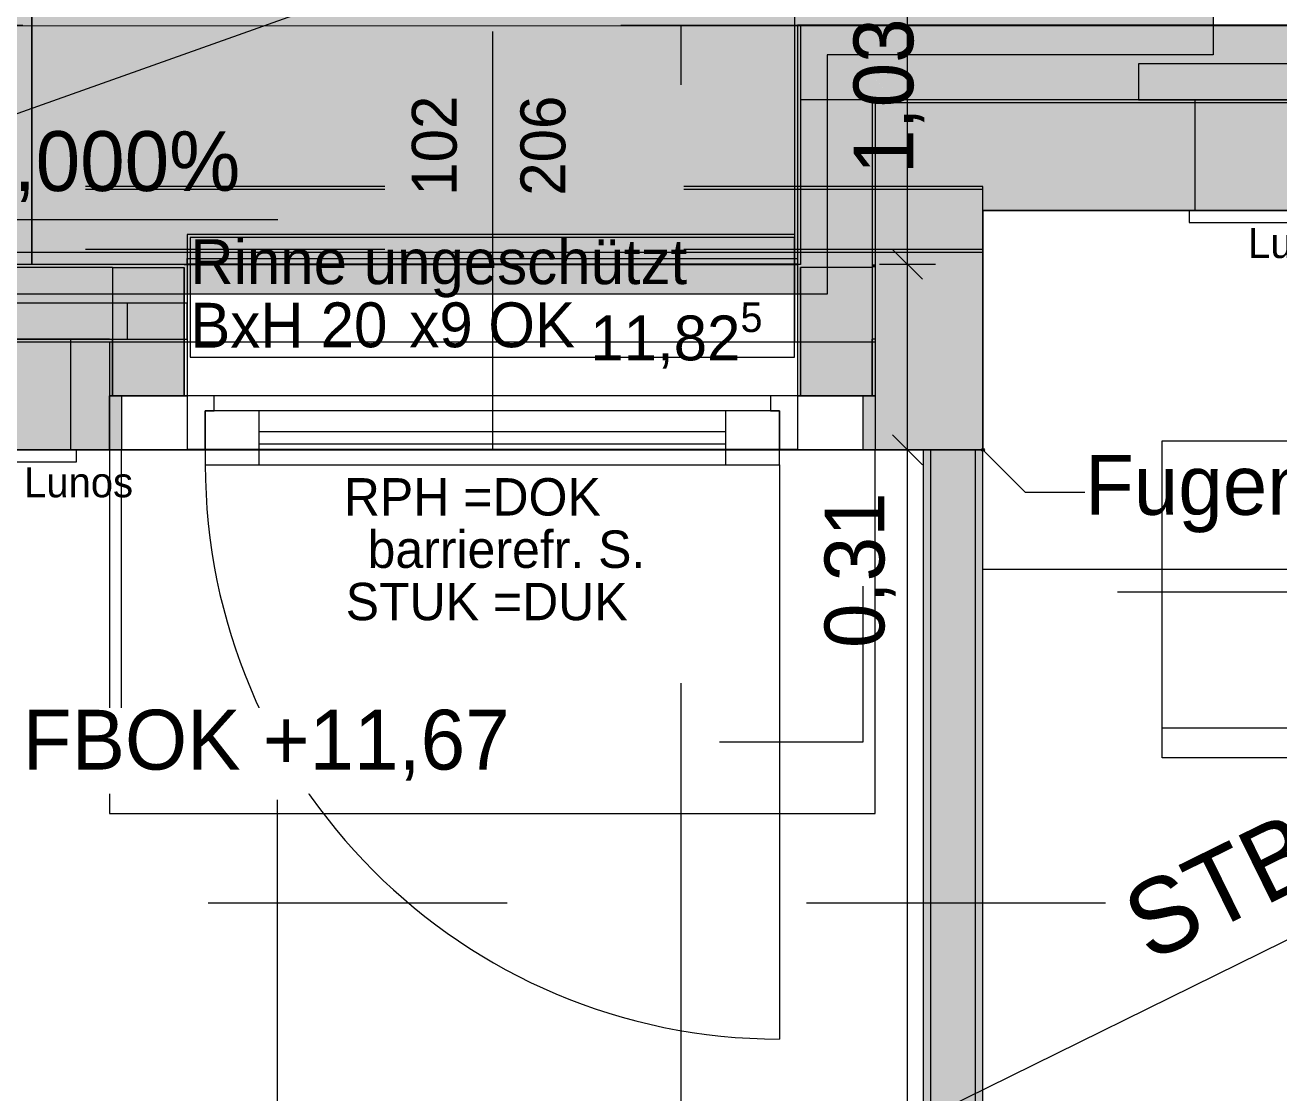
# Model space of a CAD drawing. Header units: metres. Extents: x -3 to 171, y -23 to 41.
# Drawn here: x 13.904 to 16, y -1.785 to 0 of the extents above; entities that cross this region are included whole.
import ezdxf

# ---------------------------------------------------------------- set-up
doc = ezdxf.new("R2010")
doc.units = ezdxf.units.M
doc.header["$MEASUREMENT"] = 0
doc.set_wipeout_variables(frame=1)
for name, pattern in [('Achse', [0.004, 0.002, -0.001, 0, -0.001]), ('Baufluchtlinie', [0.013, 0.008, -0.005]), ('Punkt 1_1', [0.075, 0.025, -0.05]), ('Schnittlinie', [0.006, 0.003, -0.0015, 0, -0.0015]), ('Untersicht', [0.001, 0.0005, -0.0005]), ('Untersicht 1_1', [0.075, 0.025, -0.05]), ('Wipeout_Contour', [1, 0, -1])]:
    doc.linetypes.add(name, pattern=pattern)
for name, color, linetype in [('4._1.DG PP STG1_1_000 Achsraster', 7, 'Continuous'), ('4._1.DG PP STG1_1_110 Wand Aussen', 7, 'Continuous'), ('4._1.DG PP STG1_1_130 Wand Innen', 7, 'Continuous'), ('4._1.DG PP STG1_1_210 Decke', 7, 'Continuous'), ('4._1.DG PP STG1_1_220 Bodenaufbau', 7, 'Continuous'), ('4._1.DG PP STG1_1_220 Bodenaufbau - Außen_ Gefälle', 7, 'Continuous'), ('4._1.DG PP STG1_1_221 Bodenaufbau - Abdichtung', 7, 'Continuous'), ('4._1.DG PP STG1_1_221 Bodenaufbau - Terrassenbelag', 7, 'Continuous'), ('4._1.DG PP STG1_1_310 Dachkonstruktion massiv', 7, 'Continuous'), ('4._1.DG PP STG1_1_510 Möblierung', 7, 'Continuous'), ('4._1.DG PP STG1_1_520 Fixeinbauten', 7, 'Continuous'), ('4._1.DG PP STG1_1_611 Entwässerung', 7, 'Continuous'), ('4._1.DG PP STG1_1_851 Marker Schnitt', 7, 'Continuous'), ('4._1.DG PP STG1_1_915 Allgemein Beschriftung.x', 7, 'Continuous'), ('4._1.DG PP STG1_1_950 Polierplan Bemaßung', 7, 'Continuous'), ('4._1.DG PP STG1_1_955 Polierplan Beschriftung', 7, 'Continuous'), ('4._1.DG PP STG1_1_Neubau_840 Baulinien', 7, 'Continuous')]:
    doc.layers.add(name, color=color, linetype=linetype)
doc.styles.add('ERSTELLTER_STIL_2', font='')
doc.styles.get('ERSTELLTER_STIL_2').set_extended_font_data('Eurostile')
doc.linetypes.add('Grenze Grundstück', pattern='A,0,[1,415_260415_PP_VA_1_7 1 DG1.Shx,S=0.00031746,R=0,X=0,Y=0],-0.04,0', length=0.04)

msp = doc.modelspace()

# ---------------------------------------------------------------- hatches: boundary and pattern name
at = {"layer": '4._1.DG PP STG1_1_110 Wand Aussen', "linetype": 'Continuous', "lineweight": 13, "true_color": 0xff6400}
for points in [[(15.32, -0.125), (15.32, -0.0832), (15.2521, 0), (15.2, 0), (15.2, -0.125)], [(15.2521, 0), (15.3541, -0.125), (16.2299, -0.125), (16.2299, 0)], [(15.325, -0.125), (15.325, -0.0894), (15.32, -0.0832), (15.32, -0.125)], [(15.3541, -0.125), (15.325, -0.0894), (15.325, -0.125)], [(15.2, -0.125), (15.2, -0.4), (15.32, -0.4), (15.32, -0.125)], [(12.65, -0.525), (14.045, -0.525), (14.045, -0.405), (12.65, -0.405)], [(14.045, -0.405), (14.045, -0.525), (14.05, -0.525), (14.05, -0.405)], [(14.05, -0.405), (14.05, -0.62), (14.17, -0.62), (14.17, -0.405)], [(15.2, -0.405), (15.32, -0.405), (15.32, -0.4), (15.2, -0.4)], [(15.32, -0.405), (15.2, -0.405), (15.2, -0.62), (15.32, -0.62)], [(14.065, -0.71), (14.065, -0.62), (14.045, -0.62), (14.045, -0.71)], [(15.305, -0.62), (15.305, -0.71), (15.325, -0.71), (15.325, -0.62)]]:
    msp.add_hatch(color=30, dxfattribs=at).paths.add_polyline_path(points)
at = {"layer": '4._1.DG PP STG1_1_110 Wand Aussen', "linetype": 'Continuous', "lineweight": 0, "true_color": 0x373737}
for points in [[(15.325, -0.13), (15.325, -0.125), (15.32, -0.125), (15.32, -0.13)], [(15.3582, -0.13), (15.3541, -0.125), (15.325, -0.125), (15.325, -0.13)], [(15.3541, -0.125), (15.3582, -0.13), (16.2299, -0.13), (16.2299, -0.125)], [(15.32, -0.13), (15.32, -0.4), (15.325, -0.4), (15.325, -0.13)], [(15.32, -0.405), (15.325, -0.405), (15.325, -0.4), (15.32, -0.4)], [(15.32, -0.525), (15.325, -0.525), (15.325, -0.405), (15.32, -0.405)], [(12.53, -0.53), (14.045, -0.53), (14.045, -0.525), (12.53, -0.525)], [(14.045, -0.525), (14.045, -0.62), (14.05, -0.62), (14.05, -0.525)], [(15.325, -0.525), (15.32, -0.525), (15.32, -0.62), (15.325, -0.62)]]:
    msp.add_hatch(color=250, dxfattribs=at).paths.add_polyline_path(points)
at = {"layer": '4._1.DG PP STG1_1_110 Wand Aussen', "linetype": 'Continuous', "lineweight": 13, "true_color": 0x3f7f02}
for points in [[(15.325, -0.13), (15.325, -0.31), (15.505, -0.31), (15.3582, -0.13)], [(15.3582, -0.13), (15.505, -0.31), (15.505, -0.13)], [(15.505, -0.13), (15.505, -0.31), (16.2299, -0.31), (16.2299, -0.13)], [(15.325, -0.31), (15.325, -0.4), (15.505, -0.4), (15.505, -0.31)], [(15.325, -0.405), (15.505, -0.405), (15.505, -0.4), (15.325, -0.4)], [(15.325, -0.525), (15.505, -0.525), (15.505, -0.405), (15.325, -0.405)], [(12.525, -0.71), (14.045, -0.71), (14.045, -0.53), (12.525, -0.53)], [(15.325, -0.53), (15.505, -0.53), (15.505, -0.525), (15.325, -0.525)], [(15.325, -0.71), (15.505, -0.71), (15.505, -0.53), (15.325, -0.53)]]:
    msp.add_hatch(color=76, dxfattribs=at).paths.add_polyline_path(points)
at = {"layer": '4._1.DG PP STG1_1_130 Wand Innen', "linetype": 'Continuous', "lineweight": 13, "true_color": 0xfb02fe}
for points in [[(15.4175, -3.845), (15.4175, -0.71), (15.405, -0.71), (15.405, -3.845)], [(15.505, -3.8575), (15.505, -0.71), (15.4925, -0.71), (15.4925, -3.8575)]]:
    msp.add_hatch(color=6, dxfattribs=at).paths.add_polyline_path(points)
at = {"layer": '4._1.DG PP STG1_1_130 Wand Innen', "linetype": 'Continuous', "lineweight": 13, "true_color": 0xffaa00}
msp.add_hatch(color=40, dxfattribs=at).paths.add_polyline_path([(15.4925, -3.8575), (15.4925, -0.71), (15.4175, -0.71), (15.4175, -3.8575)])
at = {"layer": '4._1.DG PP STG1_1_210 Decke', "linetype": 'Continuous', "lineweight": 0, "true_color": 0x060c00}
msp.add_hatch(color=98, dxfattribs=at).paths.add_polyline_path([(15.2005, 0.71), (13.04, 0.71), (13.04, -0.45), (15.245, -0.45), (15.245, -0.05), (15.89, -0.05), (15.89, 0.5633)])
at = {"layer": '4._1.DG PP STG1_1_955 Polierplan Beschriftung', "linetype": 'Continuous', "lineweight": 13, "true_color": 0xfb02fe}
msp.add_hatch(color=6, dxfattribs=at).paths.add_polyline_path([(15.5025, -0.71), (15.5027, -0.711), (15.5032, -0.7118), (15.504, -0.7123), (15.505, -0.7125), (15.506, -0.7123), (15.5068, -0.7118), (15.5073, -0.711), (15.5075, -0.71), (15.5073, -0.709), (15.5068, -0.7082), (15.506, -0.7077), (15.505, -0.7075), (15.504, -0.7077), (15.5032, -0.7082), (15.5027, -0.709)])

# ---------------------------------------------------------------- linework, layer by layer
at = {"layer": '4._1.DG PP STG1_1_000 Achsraster', "color": 5, "linetype": 'Achse', "lineweight": 0, "ltscale": 1000}
for p, q in [((15, 3), (15, -22.5231)), ((-1.5, 0), (21, 0))]:
    msp.add_line(p, q, dxfattribs=at)
at = {"layer": '4._1.DG PP STG1_1_110 Wand Aussen', "color": 7, "linetype": 'Continuous', "lineweight": 13, "ltscale": 1000}
for p, q in [((14.685, -0.0109), (14.685, -0.71)), ((15.2, 0), (15.2, -0.125)), ((15.2, 0), (15.2, -0.125)), ((15.32, -0.125), (15.2, -0.125)), ((15.32, -0.125), (15.2, -0.125)), ((15.2, -0.125), (15.2, -0.4)), ((15.325, -0.125), (15.32, -0.125)), ((15.32, -0.125), (15.32, -0.13)), ((15.32, -0.125), (15.32, -0.13)), ((15.3541, -0.125), (15.325, -0.125)), ((16.2299, -0.125), (15.3541, -0.125)), ((15.32, -0.13), (15.32, -0.4)), ((14.175, -0.4), (14.175, -0.39)), ((14.175, -0.39), (15.195, -0.39)), ((15.195, -0.39), (15.195, -0.4)), ((14.045, -0.405), (12.655, -0.405)), ((14.05, -0.405), (14.045, -0.405)), ((14.05, -0.405), (14.05, -0.525)), ((14.05, -0.405), (14.17, -0.405)), ((14.17, -0.4), (14.175, -0.4)), ((14.17, -0.62), (14.17, -0.405)), ((14.17, -0.405), (14.17, -0.62)), ((14.175, -0.4), (14.175, -0.405)), ((14.175, -0.4), (14.175, -0.405)), ((14.175, -0.405), (14.175, -0.525)), ((14.175, -0.405), (14.175, -0.525)), ((15.2, -0.4), (15.195, -0.4)), ((15.195, -0.4), (15.195, -0.405)), ((15.195, -0.4), (15.195, -0.405)), ((15.195, -0.405), (15.195, -0.525)), ((15.195, -0.405), (15.195, -0.525)), ((15.32, -0.405), (15.2, -0.405)), ((15.2, -0.62), (15.2, -0.405)), ((15.2, -0.405), (15.2, -0.62)), ((15.32, -0.4), (15.32, -0.405)), ((15.32, -0.405), (15.32, -0.525)), ((14.045, -0.525), (12.65, -0.525)), ((14.045, -0.525), (14.05, -0.525)), ((14.05, -0.62), (14.05, -0.525)), ((14.05, -0.525), (14.05, -0.62)), ((14.175, -0.525), (14.175, -0.53)), ((14.175, -0.525), (14.175, -0.53)), ((15.195, -0.525), (15.195, -0.53)), ((15.195, -0.525), (15.195, -0.53)), ((15.325, -0.525), (15.32, -0.525)), ((15.32, -0.62), (15.32, -0.525)), ((15.32, -0.525), (15.32, -0.62)), ((14.045, -0.62), (14.05, -0.62)), ((14.05, -0.62), (14.17, -0.62)), ((14.22, -0.62), (14.065, -0.62)), ((14.065, -0.62), (14.065, -0.71)), ((14.17, -0.62), (14.175, -0.62)), ((15.15, -0.62), (14.22, -0.62)), ((14.22, -0.645), (14.22, -0.62)), ((15.305, -0.62), (15.15, -0.62)), ((15.15, -0.62), (15.15, -0.645)), ((15.2, -0.62), (15.195, -0.62)), ((15.32, -0.62), (15.2, -0.62)), ((15.305, -0.71), (15.305, -0.62)), ((15.325, -0.62), (15.32, -0.62)), ((14.205, -0.71), (14.205, -0.645)), ((14.205, -0.645), (14.22, -0.645)), ((14.205, -0.645), (14.205, -0.735)), ((14.295, -0.645), (14.205, -0.645)), ((15.075, -0.645), (14.295, -0.645)), ((14.295, -0.735), (14.295, -0.645)), ((15.075, -0.645), (15.075, -0.735)), ((15.165, -0.645), (15.075, -0.645)), ((15.15, -0.645), (15.165, -0.645)), ((15.165, -0.645), (15.165, -0.71)), ((15.165, -0.735), (15.165, -0.645)), ((15.075, -0.68), (14.295, -0.68)), ((14.065, -0.71), (14.205, -0.71)), ((14.295, -0.7), (15.075, -0.7)), ((15.165, -0.71), (15.305, -0.71)), ((14.205, -0.735), (14.295, -0.735)), ((14.295, -0.735), (15.075, -0.735)), ((15.075, -0.735), (15.165, -0.735))]:
    msp.add_line(p, q, dxfattribs=at)
at = {"layer": '4._1.DG PP STG1_1_110 Wand Aussen', "color": 1, "linetype": 'Baufluchtlinie', "lineweight": 0, "ltscale": 1000}
for p, q in [((15.2, 0), (15.195, 0)), ((15.2, 0), (15.195, 0)), ((15.2521, 0), (15.2, 0)), ((16.2299, 0), (15.2521, 0))]:
    msp.add_line(p, q, dxfattribs=at)
at = {"layer": '4._1.DG PP STG1_1_110 Wand Aussen', "color": 7, "linetype": 'Continuous', "lineweight": 18, "ltscale": 1000}
for p, q in [((15.3582, -0.13), (15.325, -0.13)), ((15.325, -0.13), (15.325, -0.31)), ((15.325, -0.13), (15.325, -0.31)), ((15.505, -0.13), (15.3582, -0.13)), ((16.2299, -0.13), (15.505, -0.13)), ((15.325, -0.31), (15.325, -0.4)), ((15.325, -0.4), (15.325, -0.405)), ((15.325, -0.405), (15.325, -0.525)), ((15.505, -0.405), (15.505, -0.4)), ((15.505, -0.405), (15.505, -0.4)), ((15.505, -0.525), (15.505, -0.405)), ((15.505, -0.525), (15.505, -0.405)), ((14.045, -0.53), (12.53, -0.53)), ((14.045, -0.53), (14.045, -0.62)), ((14.175, -0.53), (14.175, -0.62)), ((14.175, -0.53), (14.175, -0.71)), ((15.195, -0.53), (15.195, -0.62)), ((15.195, -0.53), (15.195, -0.71)), ((15.325, -0.53), (15.325, -0.62)), ((15.505, -0.53), (15.505, -0.525)), ((15.505, -0.53), (15.505, -0.525)), ((14.175, -0.62), (14.045, -0.62)), ((14.045, -0.62), (14.045, -0.71)), ((14.045, -0.62), (14.045, -0.71)), ((14.045, -0.62), (14.045, -0.71)), ((14.175, -0.62), (14.045, -0.62)), ((14.175, -0.62), (14.045, -0.62)), ((15.195, -0.62), (15.325, -0.62)), ((15.195, -0.62), (15.325, -0.62)), ((15.195, -0.62), (15.325, -0.62)), ((15.325, -0.62), (15.325, -0.71)), ((15.325, -0.62), (15.325, -0.71)), ((15.325, -0.62), (15.325, -0.71))]:
    msp.add_line(p, q, dxfattribs=at)
at = {"layer": '4._1.DG PP STG1_1_110 Wand Aussen', "color": 8, "linetype": 'Punkt 1_1', "lineweight": 13, "ltscale": 1000}
for p, q in [((14.175, -0.4), (15.195, -0.4)), ((14.045, -0.71), (15.325, -0.71))]:
    msp.add_line(p, q, dxfattribs=at)
at = {"layer": '4._1.DG PP STG1_1_110 Wand Aussen', "color": 7, "linetype": 'Continuous', "lineweight": 25, "ltscale": 1000}
for p, q in [((15.195, -0.4), (14.175, -0.4)), ((15.195, -0.71), (14.175, -0.71))]:
    msp.add_line(p, q, dxfattribs=at)
at = {"layer": '4._1.DG PP STG1_1_110 Wand Aussen', "color": 8, "linetype": 'Continuous', "lineweight": 0, "ltscale": 1000}
msp.add_line((15.165, -0.735), (15.165, -1.695), dxfattribs=at)
at = {"layer": '4._1.DG PP STG1_1_110 Wand Aussen', "color": 7, "linetype": 'Continuous', "lineweight": 13, "ltscale": 1000, "flags": 128}
for points in [[(15.195, 0), (15.195, -0.4)], [(14.045, -0.4), (12.655, -0.4)], [(14.17, -0.4), (14.045, -0.4)], [(15.505, -0.4), (15.505, -0.405)], [(15.505, -0.405), (15.505, -0.525)], [(15.505, -0.525), (15.505, -0.53)]]:
    msp.add_lwpolyline(points, dxfattribs=at)
at = {"layer": '4._1.DG PP STG1_1_110 Wand Aussen', "color": 7, "linetype": 'Continuous', "lineweight": 18, "ltscale": 1000, "flags": 128}
for points in [[(15.505, -0.31), (16.2299, -0.31)], [(15.505, -0.4), (15.505, -0.31)], [(15.505, -0.53), (15.505, -0.71)], [(12.525, -0.71), (14.045, -0.71)], [(15.325, -0.71), (15.505, -0.71)]]:
    msp.add_lwpolyline(points, dxfattribs=at)
at = {"layer": '4._1.DG PP STG1_1_110 Wand Aussen', "color": 7, "linetype": 'Continuous', "lineweight": 13, "ltscale": 1000, "flags": 128}
for points in [[(14.065, -0.71), (14.045, -0.71), (14.045, -0.62), (14.065, -0.62)], [(15.305, -0.62), (15.325, -0.62), (15.325, -0.71), (15.305, -0.71)]]:
    msp.add_lwpolyline(points, close=True, dxfattribs=at)
at = {"layer": '4._1.DG PP STG1_1_110 Wand Aussen', "color": 8, "linetype": 'Continuous', "lineweight": 0, "ltscale": 1000}
msp.add_arc((15.165, -0.735), 0.96, 180, 270, dxfattribs=at)
at = {"layer": '4._1.DG PP STG1_1_130 Wand Innen', "color": 7, "linetype": 'Continuous', "lineweight": 18, "ltscale": 1000}
for p, q in [((15.4175, -0.71), (15.4175, -3.8575)), ((15.4925, -3.8575), (15.4925, -0.71))]:
    msp.add_line(p, q, dxfattribs=at)
at = {"layer": '4._1.DG PP STG1_1_130 Wand Innen', "color": 7, "linetype": 'Continuous', "lineweight": 18, "ltscale": 1000, "flags": 128}
for points in [[(15.405, -0.71), (15.405, -3.845)], [(15.4175, -0.71), (15.405, -0.71)], [(15.4925, -0.71), (15.4175, -0.71)], [(15.505, -0.71), (15.4925, -0.71)], [(15.505, -3.87), (15.505, -0.71)]]:
    msp.add_lwpolyline(points, dxfattribs=at)
at = {"layer": '4._1.DG PP STG1_1_210 Decke', "color": 7, "linetype": 'Continuous', "lineweight": 13, "ltscale": 1000, "true_color": 0xf4f4f4, "flags": 128}
msp.add_lwpolyline([(15.2005, 0.71), (15.89, 0.5633), (15.89, -0.05), (15.245, -0.05), (15.245, -0.45), (13.04, -0.45), (13.04, 0.71)], close=True, dxfattribs=at)
at = {"layer": '4._1.DG PP STG1_1_210 Decke', "color": 255, "linetype": 'Continuous', "lineweight": 13, "ltscale": 1000, "flags": 128}
msp.add_lwpolyline([(3.625, -0.13), (0.1305, -0.13), (0.1845, -14.87), (5.505, -14.87), (5.505, -15.84), (13.475, -15.84), (13.475, -14.87), (18.8055, -14.87), (18.8546, -0.13), (15.325, -0.13), (15.325, -0.53), (12.525, -0.53), (12.525, -0.13), (6.455, -0.13), (6.455, -0.53), (3.625, -0.53)], close=True, dxfattribs=at)
at = {"layer": '4._1.DG PP STG1_1_210 Decke', "color": 7, "linetype": 'Untersicht 1_1', "lineweight": 18, "ltscale": 1000, "flags": 128}
msp.add_lwpolyline([(14.045, -0.71), (14.045, -1.3178), (15.325, -1.3178), (15.325, -0.71), (15.27, -0.71), (14.1, -0.71)], close=True, dxfattribs=at)
at = {"layer": '4._1.DG PP STG1_1_220 Bodenaufbau', "color": 7, "linetype": 'Continuous', "lineweight": 13, "ltscale": 1000, "true_color": 0xf4f4f4, "flags": 128}
msp.add_lwpolyline([(0.3111, -0.31), (0.3639, -14.69), (18.6261, -14.69), (18.674, -0.31), (15.505, -0.31), (15.505, -0.71), (12.345, -0.71), (12.345, -0.31), (6.635, -0.31), (6.635, -0.71), (3.445, -0.71), (3.445, -0.31)], close=True, dxfattribs=at)
at = {"layer": '4._1.DG PP STG1_1_220 Bodenaufbau - Außen_ Gefälle', "color": 7, "linetype": 'Continuous', "lineweight": 13, "ltscale": 1000, "true_color": 0xf4f4f4, "flags": 128}
msp.add_lwpolyline([(15.1968, 0.675), (15.855, 0.535), (15.855, 0.075), (15.19, 0.075), (15.19, -0.53), (12.525, -0.53), (12.525, -0.13), (6.455, -0.13), (6.455, -0.53), (3.76, -0.53), (3.76, 0.075), (3.13, 0.075), (3.13, 0.5474), (3.7242, 0.675)], close=True, dxfattribs=at)
at = {"layer": '4._1.DG PP STG1_1_221 Bodenaufbau - Abdichtung', "color": 171, "linetype": 'Untersicht', "lineweight": 13, "ltscale": 1000, "true_color": 0x6c6cff, "flags": 128}
for points in [[(15.89, 0.5633), (15.89, -0.13)], [(15.89, -0.13), (15.3249, -0.13)], [(15.3249, -0.13), (15.3249, -0.53)], [(15.3249, -0.53), (13.37, -0.53)]]:
    msp.add_lwpolyline(points, dxfattribs=at)
at = {"layer": '4._1.DG PP STG1_1_221 Bodenaufbau - Terrassenbelag', "color": 7, "linetype": 'Continuous', "lineweight": 18, "ltscale": 1000, "flags": 128}
for points in [[(13.915, 0.675), (13.915, -0.4)], [(13.915, -0.4), (13.915, 0.675)], [(15.19, 0.075), (15.19, -0.35)], [(14.175, -0.35), (14.175, -0.4)], [(15.19, -0.35), (14.175, -0.35)], [(13.915, -0.4), (12.655, -0.4)], [(14.175, -0.4), (13.915, -0.4)]]:
    msp.add_lwpolyline(points, dxfattribs=at)
at = {"layer": '4._1.DG PP STG1_1_310 Dachkonstruktion massiv', "color": 8, "linetype": 'Untersicht', "lineweight": 13, "ltscale": 1000}
for p, q in [((14.065, -1.1981), (14.065, -0.71)), ((16.2299, -0.9478), (15.505, -0.9478))]:
    msp.add_line(p, q, dxfattribs=at)
at = {"layer": '4._1.DG PP STG1_1_310 Dachkonstruktion massiv', "color": 8, "linetype": 'Untersicht', "lineweight": 13, "ltscale": 1000, "flags": 128}
msp.add_lwpolyline([(14.065, -1.1981), (15.305, -1.1981), (15.305, -0.71)], dxfattribs=at)
at = {"layer": '4._1.DG PP STG1_1_510 Möblierung', "color": 8, "linetype": 'Continuous', "lineweight": 13, "ltscale": 1000, "true_color": 0x7e7f7f}
msp.add_line((15.805, -1.175), (16.305, -1.175), dxfattribs=at)
at = {"layer": '4._1.DG PP STG1_1_510 Möblierung', "color": 8, "linetype": 'Continuous', "lineweight": 13, "ltscale": 1000, "true_color": 0x7e7f7f, "flags": 128}
for points in [[(16.605, -0.91), (15.505, -0.91), (15.505, -0.31), (16.605, -0.31)], [(15.805, -0.695), (16.305, -0.695), (16.305, -1.225), (15.805, -1.225)]]:
    msp.add_lwpolyline(points, close=True, dxfattribs=at)
at = {"layer": '4._1.DG PP STG1_1_520 Fixeinbauten', "color": 8, "linetype": 'Continuous', "lineweight": 0, "ltscale": 1000}
for p, q in [((16.265, -0.065), (15.765, -0.065)), ((15.765, -0.065), (15.765, -0.125)), ((16.265, -0.125), (15.765, -0.125))]:
    msp.add_line(p, q, dxfattribs=at)
at = {"layer": '4._1.DG PP STG1_1_520 Fixeinbauten', "color": 8, "linetype": 'Untersicht', "lineweight": 0, "ltscale": 1000, "flags": 128}
for points in [[(16.265, -0.065), (15.765, -0.065)], [(15.765, -0.065), (15.765, -0.125)], [(15.765, -0.125), (16.265, -0.125)], [(14.075, -0.465), (13.725, -0.465)], [(14.075, -0.525), (14.075, -0.465)], [(14.175, -0.465), (14.075, -0.465)], [(14.175, -0.525), (14.175, -0.465)], [(13.725, -0.525), (14.075, -0.525)], [(13.98, -0.71), (13.98, -0.525)], [(14.075, -0.525), (14.175, -0.525)], [(13.99, -0.71), (13.81, -0.71)], [(13.99, -0.73), (13.99, -0.71)], [(13.81, -0.73), (13.99, -0.73)]]:
    msp.add_lwpolyline(points, dxfattribs=at)
at = {"layer": '4._1.DG PP STG1_1_520 Fixeinbauten', "color": 8, "linetype": 'Continuous', "lineweight": 0, "ltscale": 1000, "flags": 128}
for points in [[(15.86, -0.31), (15.86, -0.125)], [(16.03, -0.31), (15.85, -0.31)], [(15.85, -0.31), (15.85, -0.33)], [(15.85, -0.33), (16.03, -0.33)]]:
    msp.add_lwpolyline(points, dxfattribs=at)
at = {"layer": '4._1.DG PP STG1_1_611 Entwässerung', "color": 14, "linetype": 'Achse', "lineweight": 13, "ltscale": 1000, "true_color": 0xa80000}
msp.add_line((15.505, -0.38), (12.655, -0.38), dxfattribs=at)
at = {"layer": '4._1.DG PP STG1_1_611 Entwässerung', "color": 171, "linetype": 'Untersicht', "lineweight": 13, "ltscale": 1000, "true_color": 0x6c6cff, "flags": 128}
for points in [[(15.505, -0.27), (12.655, -0.27)], [(15.505, -0.275), (15.505, -0.27)], [(15.505, -0.275), (12.655, -0.275)], [(15.505, -0.375), (15.505, -0.275)], [(15.505, -0.375), (12.655, -0.375)], [(15.505, -0.38), (15.505, -0.375)], [(15.505, -0.38), (12.655, -0.38)]]:
    msp.add_lwpolyline(points, dxfattribs=at)
at = {"layer": '4._1.DG PP STG1_1_611 Entwässerung', "color": 7, "linetype": 'Continuous', "lineweight": 13, "ltscale": 1000, "flags": 128}
msp.add_lwpolyline([(14.18, -0.555), (15.19, -0.555), (15.19, -0.355), (14.18, -0.355)], close=True, dxfattribs=at)
at = {"layer": '4._1.DG PP STG1_1_851 Marker Schnitt', "color": 7, "linetype": 'Schnittlinie', "lineweight": 13, "ltscale": 1000}
msp.add_line((14.325, 4.805), (14.325, -22.5231), dxfattribs=at)
at = {"layer": '4._1.DG PP STG1_1_950 Polierplan Bemaßung', "color": 7, "linetype": 'Continuous', "lineweight": 13, "ltscale": 1000}
msp.add_line((13.04, -0.45), (18.0678, 1.3376), dxfattribs=at)
at = {"layer": '4._1.DG PP STG1_1_950 Polierplan Bemaßung', "color": 6, "linetype": 'Continuous', "lineweight": 13, "ltscale": 1000, "true_color": 0xfb02fe}
for p, q in [((15.379, -0.4), (15.379, 0.6362)), ((15.354, -0.375), (15.404, -0.425)), ((15.4259, -0.4), (15.3321, -0.4)), ((15.379, -0.71), (15.379, -0.4)), ((15.354, -0.685), (15.404, -0.735)), ((15.4259, -0.71), (15.3321, -0.71)), ((15.379, -3.845), (15.379, -0.71))]:
    msp.add_line(p, q, dxfattribs=at)
at = {"layer": '4._1.DG PP STG1_1_950 Polierplan Bemaßung', "color": 171, "linetype": 'Continuous', "lineweight": 13, "ltscale": 1000, "true_color": 0x6c6cff}
msp.add_line((13.81, -0.325), (14.3263, -0.325), dxfattribs=at)
at = {"layer": '4._1.DG PP STG1_1_955 Polierplan Beschriftung', "color": 6, "linetype": 'Continuous', "lineweight": 13, "ltscale": 1000, "true_color": 0xfb02fe}
for p, q in [((15.5068, -0.7118), (15.5757, -0.7807)), ((15.5757, -0.7807), (15.6757, -0.7807))]:
    msp.add_line(p, q, dxfattribs=at)
msp.add_circle((15.505, -0.71), 0.0025, dxfattribs=at)
at = {"layer": '4._1.DG PP STG1_1_Neubau_840 Baulinien', "color": 76, "linetype": 'Grenze Grundstück', "lineweight": 13, "ltscale": 1000, "true_color": 0x3f7f02, "flags": 128}
msp.add_lwpolyline([(0.0612, -22.5231), (0.0564, -12.2031), (0, -0.0002), (18.985, -0.0012), (18.958, -11.4452), (18.9035, -19.5703), (18.8897, -22.5231)], dxfattribs=at)

# ---------------------------------------------------------------- texts
at = {"layer": '4._1.DG PP STG1_1_110 Wand Aussen', "color": 7, "linetype": 'Continuous', "lineweight": 13, "char_height": 0.075, "attachment_point": 9, "rotation": 90, "style": 'ERSTELLTER_STIL_2'}
for s, insert in [('\\A1;{\\pqr;\\pt0;\\fEurostile|b0|i0|c0|p0;\\W1.000000;102}', (14.6264, -0.118)), ('\\A1;{\\pqr;\\pt0;\\fEurostile|b0|i0|c0|p0;\\W1.000000;206}', (14.808, -0.118))]:
    msp.add_mtext(s, dxfattribs=dict(at, insert=insert))
at = {"layer": '4._1.DG PP STG1_1_110 Wand Aussen', "color": 7, "linetype": 'Continuous', "lineweight": 13, "char_height": 0.0625, "attachment_point": 9, "style": 'ERSTELLTER_STIL_2'}
for s, insert in [('\\A1;{\\pqr;\\pt0;\\fEurostile|b0|i0|c0|p0;\\W1.000000;RPH =DOK}', (14.8662, -0.8208)), ('\\A1;{\\pqr;\\pt0;\\fEurostile|b0|i0|c0|p0;\\W1.000000;barrierefr. S. }', (14.9408, -0.9083)), ('\\A1;{\\pqr;\\pt0;\\fEurostile|b0|i0|c0|p0;\\W1.000000;STUK =DUK}', (14.9112, -0.9958))]:
    msp.add_mtext(s, dxfattribs=dict(at, insert=insert))
at = {"layer": '4._1.DG PP STG1_1_915 Allgemein Beschriftung.x', "color": 250, "linetype": 'Continuous', "lineweight": 13, "true_color": 0x3f3f3f, "char_height": 0.05, "attachment_point": 2, "style": 'ERSTELLTER_STIL_2'}
for insert in [(16.0396, -0.3394), (13.9932, -0.7394)]:
    msp.add_mtext('\\A1;{\\pqc;\\fEurostile|b0|i0|c0|p0;\\W1.000000;Lunos}', dxfattribs=dict(at, insert=insert))
at = {"layer": '4._1.DG PP STG1_1_950 Polierplan Bemaßung', "color": 6, "linetype": 'Continuous', "lineweight": 13, "true_color": 0xfb02fe, "insert": (15.418, -0.249), "char_height": 0.1, "attachment_point": 7, "rotation": 90, "style": 'ERSTELLTER_STIL_2'}
msp.add_mtext('\\A1;{\\pql;\\fEurostile|b0|i0|c0|p0;\\W1.000000;1,03\\fEurostile|b0|i0|c0|p0;\\W1.000000;\\A1{\\H.66x;\\S5^  ;}}', dxfattribs=at)
at = {"layer": '4._1.DG PP STG1_1_950 Polierplan Bemaßung', "color": 171, "linetype": 'Continuous', "lineweight": 13, "true_color": 0x6c6cff, "insert": (13.81, -0.296), "char_height": 0.1, "attachment_point": 7, "style": 'ERSTELLTER_STIL_2'}
msp.add_mtext('\\A1;{\\pql;\\fEurostile|b0|i0|c0|p0;\\W1.000000;2,000\\fEurostile|b0|i0|c0|p0;\\W1.000000;%}', dxfattribs=at)
at = {"layer": '4._1.DG PP STG1_1_950 Polierplan Bemaßung', "color": 6, "linetype": 'Continuous', "lineweight": 13, "true_color": 0xfb02fe, "insert": (15.359, -1.0414), "char_height": 0.1, "width": 0.306373, "attachment_point": 7, "rotation": 90, "style": 'ERSTELLTER_STIL_2'}
msp.add_mtext('\\A1;{\\pql;\\fEurostile|b0|i0|c0|p0;\\W1.000000;0,31}', dxfattribs=at)
at = {"layer": '4._1.DG PP STG1_1_950 Polierplan Bemaßung', "color": 7, "linetype": 'Continuous', "lineweight": 13, "insert": (15.8186, -1.6375), "char_height": 0.125, "attachment_point": 4, "rotation": 26.2192, "style": 'ERSTELLTER_STIL_2'}
msp.add_mtext('\\A1;{\\pql;\\fEurostile|b0|i0|c0|p0;\\W1.000000;\\fEurostile|b0|i0|c0|p0;\\W1.000000;\\fEurostile|b0|i0|c0|p0;\\W1.000000;STB-Decke\\fEurostile|b0|i0|c0|p0;\\W1.000000;\\A1{\\H.66x;\\S^  ;}\\fEurostile|b0|i0|c0|p0;\\W1.000000;\\fEurostile|b0|i0|c0|p0;\\W1.000000;\\P\\pql;\\fEurostile|b0|i0|c0|p0;\\W1.000000;\\fEurostile|b0|i0|c0|p0;\\W1.000000;\\fEurostile|b0|i0|c0|p0;\\W1.000000;\\fEurostile|b0|i0|c0|p0;\\W1.000000;\\A1{\\H.66x;\\S^  ;}\\fEurostile|b0|i0|c0|p0;\\W1.000000;\\fEurostile|b0|i0|c0|p0;\\W1.000000;}', dxfattribs=at)
at = {"layer": '4._1.DG PP STG1_1_955 Polierplan Beschriftung', "color": 7, "linetype": 'Continuous', "lineweight": 13, "char_height": 0.075, "attachment_point": 1, "style": 'ERSTELLTER_STIL_2'}
for s, insert in [('\\A1;{\\pql;\\fEurostile|b0|i0|c0|p0;\\W1.000000;Rinne ungeschützt\\fEurostile|b0|i0|c0|p0;\\W1.000000;  }', (14.18, -0.3581)), ('\\A1;{\\pql;\\pt0,1;\\fEurostile|b0|i0|c0|p0;\\W1.000000;BxH }', (14.18, -0.4643)), ('\\A1;{\\pql;\\pt0,1;\\fEurostile|b0|i0|c0|p0;\\W1.000000;20\\fEurostile|b0|i0|c0|p0;\\W1.000000;\\A1{\\H.66x;\\S^  ;}\\fEurostile|b0|i0|c0|p0;\\W1.000000;\\fEurostile|b0|i0|c0|p0;\\W1.000000;\\A1{\\H.66x;\\S^  ;}\\fEurostile|b0|i0|c0|p0;\\W1.000000;x\\fEurostile|b0|i0|c0|p0;\\W1.000000;\\fEurostile|b0|i0|c0|p0;\\W1.000000;\\fEurostile|b0|i0|c0|p0;\\W1.000000;\\fEurostile|b0|i0|c0|p0;\\W1.000000;\\fEurostile|b0|i0|c0|p0;\\W1.000000;9\\fEurostile|b0|i0|c0|p0;\\W1.000000;\\A1{\\H.66x;\\S^  ;}\\fEurostile|b0|i0|c0|p0;\\W1.000000;\\fEurostile|b0|i0|c0|p0;\\W1.000000;\\A1{\\H.66x;\\S^  ;}\\fEurostile|b0|i0|c0|p0;\\W1.000000;\\fEurostile|b0|i0|c0|p0;\\W1.000000;\\fEurostile|b0|i0|c0|p0;\\W1.000000;\\fEurostile|b0|i0|c0|p0;\\W1.000000;\\fEurostile|b0|i0|c0|p0;\\W1.000000;\\fEurostile|b0|i0|c0|p0;\\W1.000000;\\fEurostile|b0|i0|c0|p0;\\W1.000000;\\A1{\\H.66x;\\S^  ;}\\fEurostile|b0|i0|c0|p0;\\W1.000000;\\fEurostile|b0|i0|c0|p0;\\W1.000000;\\A1{\\H.66x;\\S^  ;}\\fEurostile|b0|i0|c0|p0;\\W1.000000;\\fEurostile|b0|i0|c0|p0;\\W1.000000;\\fEurostile|b0|i0|c0|p0;\\W1.000000;\\fEurostile|b0|i0|c0|p0;\\W1.000000;\\fEurostile|b0|i0|c0|p0;\\W1.000000;\\fEurostile|b0|i0|c0|p0;\\W1.000000;\\fEurostile|b0|i0|c0|p0;\\W1.000000;\\A1{\\H.66x;\\S^  ;}\\fEurostile|b0|i0|c0|p0;\\W1.000000;\\fEurostile|b0|i0|c0|p0;\\W1.000000;\\A1{\\H.66x;\\S^  ;}\\fEurostile|b0|i0|c0|p0;\\W1.000000;\\fEurostile|b0|i0|c0|p0;\\W1.000000;\\fEurostile|b0|i0|c0|p0;\\W1.000000;\\fEurostile|b0|i0|c0|p0;\\W1.000000;\\fEurostile|b0|i0|c0|p0;\\W1.000000;\\fEurostile|b0|i0|c0|p0;\\W1.000000;\\fEurostile|b0|i0|c0|p0;\\W1.000000;\\A1{\\H.66x;\\S^  ;}\\fEurostile|b0|i0|c0|p0;\\W1.000000;\\fEurostile|b0|i0|c0|p0;\\W1.000000;\\A1{\\H.66x;\\S^  ;}\\fEurostile|b0|i0|c0|p0;\\W1.000000;\\fEurostile|b0|i0|c0|p0;\\W1.000000;\\fEurostile|b0|i0|c0|p0;\\W1.000000;\\fEurostile|b0|i0|c0|p0;\\W1.000000;\\fEurostile|b0|i0|c0|p0;\\W1.000000;\\fEurostile|b0|i0|c0|p0;\\W1.000000;\\fEurostile|b0|i0|c0|p0;\\W1.000000;\\A1{\\H.66x;\\S^  ;}\\fEurostile|b0|i0|c0|p0;\\W1.000000;}', (14.3979, -0.4636)), ('\\A1;{\\pql;\\pt0,1;\\fEurostile|b0|i0|c0|p0;\\W1.000000; OK }', (14.6503, -0.4636)), ('\\A1;{\\pql;\\pt0,1;\\fEurostile|b0|i0|c0|p0;\\W1.000000;11,82\\fEurostile|b0|i0|c0|p0;\\W1.000000;\\A1{\\H.66x;\\S5^  ;}\\fEurostile|b0|i0|c0|p0;\\W1.000000;\\fEurostile|b0|i0|c0|p0;\\W1.000000;\\A1{\\H.66x;\\S^  ;}\\fEurostile|b0|i0|c0|p0;\\W1.000000;\\fEurostile|b0|i0|c0|p0;\\W1.000000;\\fEurostile|b0|i0|c0|p0;\\W1.000000;\\fEurostile|b0|i0|c0|p0;\\W1.000000;\\fEurostile|b0|i0|c0|p0;\\W1.000000;\\fEurostile|b0|i0|c0|p0;\\W1.000000;\\fEurostile|b0|i0|c0|p0;\\W1.000000;\\A1{\\H.66x;\\S^  ;}\\fEurostile|b0|i0|c0|p0;\\W1.000000;\\fEurostile|b0|i0|c0|p0;\\W1.000000;\\A1{\\H.66x;\\S^  ;}\\fEurostile|b0|i0|c0|p0;\\W1.000000;\\fEurostile|b0|i0|c0|p0;\\W1.000000;\\fEurostile|b0|i0|c0|p0;\\W1.000000;\\fEurostile|b0|i0|c0|p0;\\W1.000000;\\fEurostile|b0|i0|c0|p0;\\W1.000000;\\fEurostile|b0|i0|c0|p0;\\W1.000000;\\fEurostile|b0|i0|c0|p0;\\W1.000000;\\A1{\\H.66x;\\S^  ;}\\fEurostile|b0|i0|c0|p0;\\W1.000000;\\fEurostile|b0|i0|c0|p0;\\W1.000000;\\A1{\\H.66x;\\S^  ;}\\fEurostile|b0|i0|c0|p0;\\W1.000000;\\fEurostile|b0|i0|c0|p0;\\W1.000000;\\fEurostile|b0|i0|c0|p0;\\W1.000000;\\fEurostile|b0|i0|c0|p0;\\W1.000000;\\fEurostile|b0|i0|c0|p0;\\W1.000000;\\fEurostile|b0|i0|c0|p0;\\W1.000000;\\fEurostile|b0|i0|c0|p0;\\W1.000000;\\A1{\\H.66x;\\S^  ;}\\fEurostile|b0|i0|c0|p0;\\W1.000000;\\fEurostile|b0|i0|c0|p0;\\W1.000000;\\fEurostile|b0|i0|c0|p0;\\W1.000000;\\fEurostile|b0|i0|c0|p0;\\W1.000000;\\fEurostile|b0|i0|c0|p0;\\W1.000000;\\fEurostile|b0|i0|c0|p0;\\W1.000000;\\fEurostile|b0|i0|c0|p0;\\W1.000000;\\fEurostile|b0|i0|c0|p0;\\W1.000000;\\fEurostile|b0|i0|c0|p0;\\W1.000000;\\fEurostile|b0|i0|c0|p0;\\W1.000000;\\fEurostile|b0|i0|c0|p0;\\W1.000000;\\fEurostile|b0|i0|c0|p0;\\W1.000000;\\fEurostile|b0|i0|c0|p0;\\W1.000000;\\fEurostile|b0|i0|c0|p0;\\W1.000000;\\fEurostile|b0|i0|c0|p0;\\W1.000000;\\fEurostile|b0|i0|c0|p0;\\W1.000000;\\fEurostile|b0|i0|c0|p0;\\W1.000000;\\fEurostile|b0|i0|c0|p0;\\W1.000000;\\fEurostile|b0|i0|c0|p0;\\W1.000000;}', (14.8488, -0.4636))]:
    msp.add_mtext(s, dxfattribs=dict(at, insert=insert))
at = {"layer": '4._1.DG PP STG1_1_955 Polierplan Beschriftung', "color": 6, "linetype": 'Continuous', "lineweight": 13, "true_color": 0xfb02fe, "insert": (15.6757, -0.7838), "char_height": 0.1, "attachment_point": 4, "style": 'ERSTELLTER_STIL_2'}
msp.add_mtext('\\A1;{\\pql;\\fEurostile|b0|i0|c0|p0;\\W1.000000;Fugenbildung}', dxfattribs=at)

# ---------------------------------------------------------------- next in the draw order: wipeouts: each hides what was drawn before it
at = {"color": 254, "linetype": 'Wipeout_Contour', "lineweight": 0, "ltscale": 57.613471}
msp.add_wipeout([(13.8785, -1.2846), (14.8048, -1.2846), (14.8048, -1.1418), (13.8785, -1.1418)], dxfattribs=at).dxf.layer = '4._1.DG PP STG1_1_950 Polierplan Bemaßung'

# ---------------------------------------------------------------- next in the draw order: linework, layer by layer
at = {"layer": '4._1.DG PP STG1_1_310 Dachkonstruktion massiv', "color": 8, "linetype": 'Untersicht', "lineweight": 13, "ltscale": 1000, "flags": 128}
msp.add_lwpolyline([(18.71, -1.4678), (12.345, -1.4678), (12.345, -0.71)], dxfattribs=at)
at = {"layer": '4._1.DG PP STG1_1_950 Polierplan Bemaßung', "color": 7, "linetype": 'Continuous', "lineweight": 13, "ltscale": 1000}
msp.add_line((10.905, -4.045), (18.8546, -0.13), dxfattribs=at)

# ---------------------------------------------------------------- next in the draw order: texts
at = {"layer": '4._1.DG PP STG1_1_950 Polierplan Bemaßung', "color": 7, "linetype": 'Continuous', "lineweight": 13, "insert": (13.8999, -1.2632), "char_height": 0.1, "width": 0.883448, "attachment_point": 7, "style": 'ERSTELLTER_STIL_2'}
msp.add_mtext('\\A1;{\\pql;\\fEurostile|b0|i0|c0|p0;\\W1.000000;FBOK +11,67}', dxfattribs=at)

doc.saveas('drawing.dxf')
